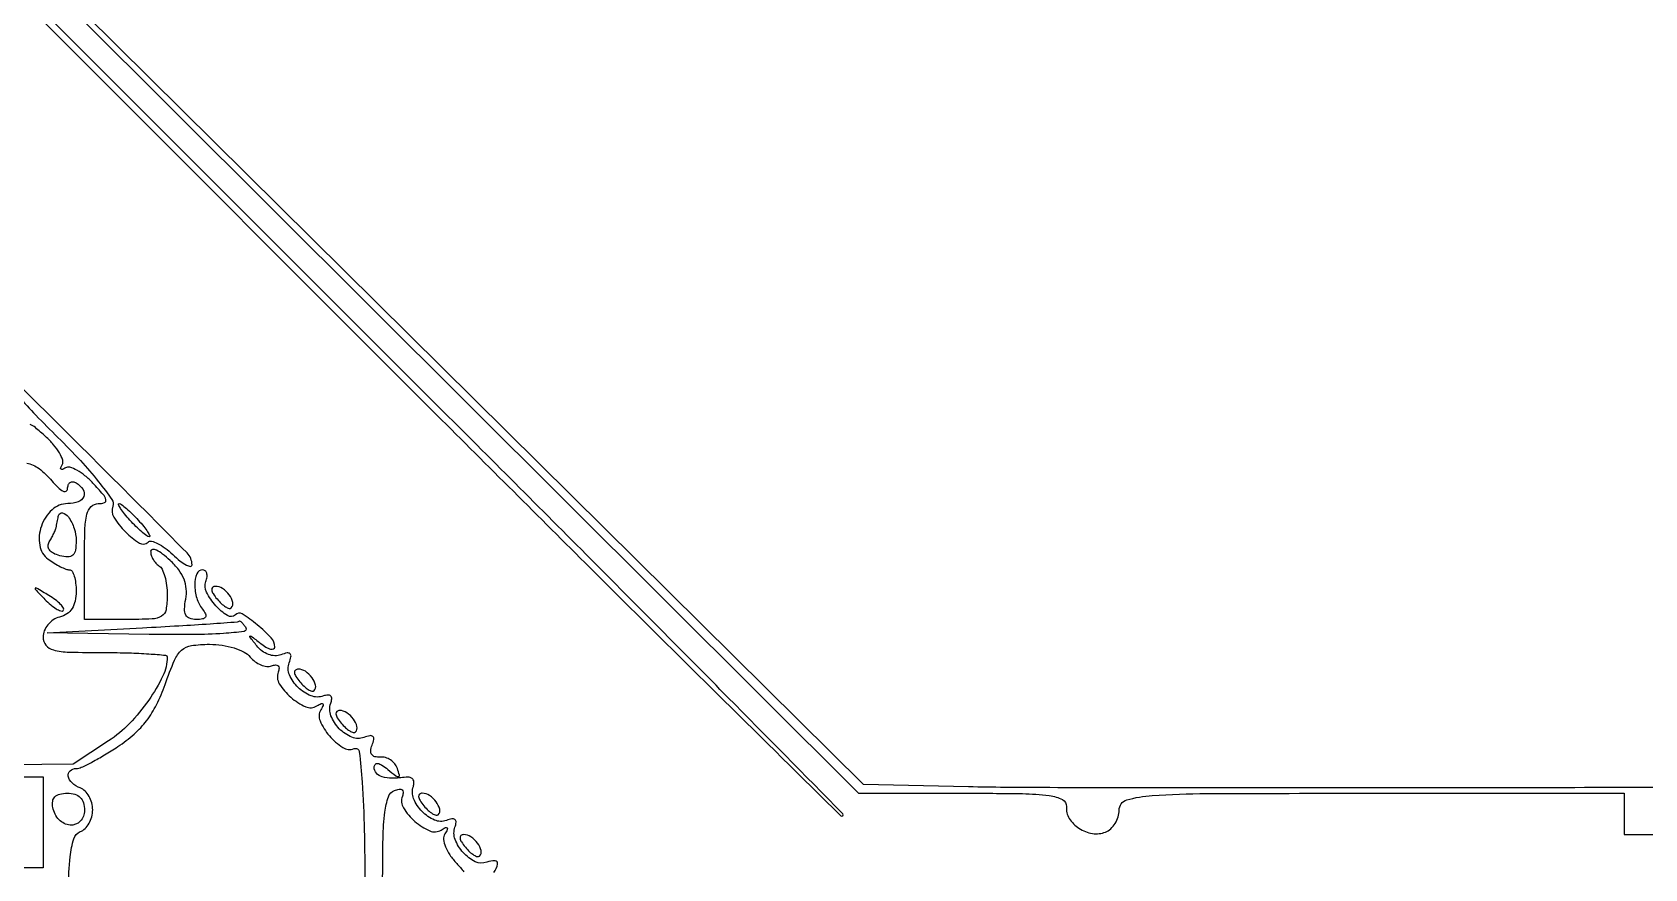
# Model space of a CAD drawing. Extents: x 23 to 255, y 40 to 184.
# Drawn here: x 200.56 to 217.04, y 97.62 to 106.17 of the extents above; entities that cross this region are included whole.
import ezdxf

# ---------------------------------------------------------------- set-up
doc = ezdxf.new("R2010")
doc.units = 0
doc.header["$MEASUREMENT"] = 0

msp = doc.modelspace()

# ---------------------------------------------------------------- linework, layer by layer
for points in [[(207.919475, 175.632891, 0.000007), (191.762556, 175.634099, 0.00002), (173.0434, 175.634494, 0.000013), (151.49745, 175.633531)], [(200.6712, 106.282147), (204.745187, 102.20816, 0.000592), (206.309211, 100.647838, 0.000988), (207.630005, 99.338472, 0.000039), (208.823803, 98.159858, 0.412317), (208.844927, 98.159927, 0.412333), (208.844995, 98.18105, 0.00004), (207.671242, 99.369794, 0.000992), (206.367218, 100.685034, 0.000595), (204.81324, 102.242459), (200.7558, 106.299239)], [(201.0096, 106.362285), (205.00695, 102.376693), (209.0043, 98.3911), (210.07355, 98.39045, -0.003419), (210.681529, 98.385923, -0.028643), (210.955479, 98.366287, -0.081604), (211.090046, 98.325885, -0.309951), (211.13105, 98.253458, 0.160677), (211.159603, 98.132959, 0.110953), (211.258198, 98.031746, 0.105259), (211.39553, 97.978834, 0.13186), (211.530801, 97.992981, 0.096752), (211.583717, 98.026106, 0.066864), (211.628545, 98.080971, 0.064276), (211.658857, 98.148278, 0.073827), (211.6692, 98.217945, -0.333258), (211.746418, 98.320932, -0.054444), (212.007904, 98.367241, -0.015707), (212.561988, 98.386694, -0.00092), (214.2495, 98.3898), (216.8298, 98.3898), (216.8298, 98.1783), (216.8298, 97.9668), (217.845, 97.9668, -0.006475)], [(220.10805, 98.454017, -0.000274), (216.618851, 98.44734, -0.000385), (213.504253, 98.445481, -0.000225), (210.877315, 98.447116, -0.005237), (210.130738, 98.455737), (209.057577, 98.479373), (205.075888, 102.41988), (201.0942, 106.360387)], [(205.277267, 97.581171, 0.119), (205.317242, 97.666399, 0.466751), (205.29044, 97.700111, 0.098343), (205.205249, 97.685457, -0.207973), (205.08916, 97.690532, -0.095832), (204.965839, 97.783287, -0.092516), (204.882807, 97.918613, -0.179518), (204.881483, 98.043731, 0.060106), (204.892932, 98.093847, 0.257357), (204.881435, 98.121097, 0.216858), (204.849963, 98.128821, 0.045023), (204.793792, 98.112886, -0.196653), (204.673359, 98.115529, -0.097096), (204.545211, 98.203932, -0.095823), (204.458693, 98.335334, -0.18648), (204.455912, 98.459019, 0.094781), (204.462466, 98.500354, 0.158693), (204.450628, 98.53314, 0.162677), (204.422053, 98.552149, 0.100654), (204.381423, 98.554746, -0.029427), (204.238494, 98.54358, -0.078753), (204.137619, 98.557595, -0.135108), (204.077867, 98.595376, -0.186721), (204.0552, 98.653959, -0.16889), (204.065939, 98.684846, -0.268914), (204.091239, 98.694838, -0.108984), (204.134347, 98.678298, -0.026659), (204.195858, 98.632809, 0.007228), (204.277451, 98.567416, 0.195527), (204.303576, 98.560045, 0.458257), (204.31357, 98.574647, 0.018666), (204.292502, 98.6436, 0.089066), (204.265734, 98.691286, 0.074772), (204.222568, 98.730099, 0.075071), (204.170078, 98.754378, 0.091153), (204.116235, 98.759865, -0.075363), (204.062402, 98.76365, -0.190412), (204.030495, 98.785337, -0.177963), (204.020756, 98.824243, -0.064954), (204.034277, 98.880302, 0.042656), (204.051422, 98.939669, 0.256154), (204.042088, 98.969253, 0.247117), (204.011711, 98.977959, 0.040268), (203.950936, 98.960093, -0.193445), (203.827754, 98.962034, -0.100948), (203.698935, 99.050002, -0.099329), (203.613368, 99.182788, -0.181882), (203.611514, 99.309825, 0.066223), (203.621422, 99.355639, 0.219982), (203.61105, 99.38385, 0.219982), (203.582839, 99.394222, 0.066223), (203.537025, 99.384314, -0.181882), (203.409988, 99.386168, -0.099329), (203.277202, 99.471735, -0.100948), (203.189234, 99.600554, -0.193445), (203.187293, 99.723736, 0.040341), (203.205349, 99.785191, 0.256739), (203.196149, 99.815196, 0.250547), (203.165607, 99.823969, 0.038799), (203.103173, 99.805416, -0.102723), (203.041695, 99.795389, -0.077586), (202.974441, 99.808875, -0.07176), (202.909744, 99.843888, -0.066951), (202.855835, 99.896479, -0.001786), (202.784965, 99.987701, -0.419057), (202.78628, 99.99726, -0.33669), (202.797265, 99.997159, -0.001602), (202.89195, 99.923391, 0.030398), (202.948828, 99.88412, 0.070099), (202.99651, 99.863761, 0.152613), (203.026965, 99.864958, 0.317186), (203.04, 99.88344, 0.19001), (203.002834, 99.977708, 0.032993), (202.860549, 100.111259, 0.031089), (202.706776, 100.222351, 0.350608), (202.636973, 100.214573, -0.350562), (202.555651, 100.205505, -0.070877), (202.436871, 100.306535, -0.063278), (202.341364, 100.446717, -0.212643), (202.335657, 100.555049, 0.058169), (202.347294, 100.600588, 0.103281), (202.344526, 100.639058, 0.148879), (202.328226, 100.664307, 0.177311), (202.301751, 100.674, 0.30827), (202.243313, 100.634187, 0.093156), (202.222069, 100.523077, 0.073081), (202.241892, 100.385175, 0.095104), (202.30049, 100.27215, -0.051022), (202.332051, 100.222474, -0.256979), (202.330812, 100.190759, -0.221227), (202.302374, 100.171585, -0.039471), (202.236796, 100.1664, -0.08521), (202.169052, 100.178029, -0.191077), (202.130391, 100.211775, -0.132725), (202.117197, 100.273177, -0.034173), (202.129502, 100.374742, 0.067365), (202.135214, 100.479713, 0.07586), (202.112036, 100.577992, 0.067677), (202.05762, 100.673435, 0.040843), (201.970165, 100.770189, 0.023795), (201.893614, 100.835536, 0.055856), (201.829505, 100.874615, 0.129615), (201.788579, 100.88198, 0.391044), (201.771, 100.86294, 0.077687), (201.777247, 100.822974, 0.053339), (201.795851, 100.780943, 0.052792), (201.823235, 100.743289, 0.070861), (201.8556, 100.7163, -0.146547), (201.88822, 100.67957, -0.040338), (201.915349, 100.606286, -0.037109), (201.933972, 100.514285, -0.031397), (201.9402, 100.415207, -0.040853), (201.927937, 100.265369, -0.222512), (201.883093, 100.19999, -0.12378), (201.786546, 100.171664, -0.009771), (201.5172, 100.1664), (201.0942, 100.1664), (201.0942, 100.7586, -0.007649), (201.099147, 101.081923, -0.05109), (201.120409, 101.241226, -0.135075), (201.164051, 101.320489, -0.202442), (201.235847, 101.3508, 0.082225), (201.298251, 101.361132, 0.39313), (201.313855, 101.390143, 0.114978), (201.285371, 101.444247, 0.01016), (201.18125, 101.559693, 0.032327), (201.099857, 101.635819, 0.045313), (201.017573, 101.691724, 0.053879), (200.945849, 101.721926, 0.214313), (200.899631, 101.715821, -0.041337), (200.869789, 101.700627, -0.302151), (200.854835, 101.703635, -0.302151), (200.851827, 101.718589, -0.041337), (200.867021, 101.748431, 0.22293), (200.87239, 101.794957, 0.052191), (200.838944, 101.868254, 0.044037), (200.778674, 101.952608, 0.03089), (200.697346, 102.036453, 0.010486), (200.592745, 102.127807, 0.088457), (200.538678, 102.158798, 0.495654)], [(200.503917, 101.76457, -0.119862), (200.630136, 101.708742, -0.055181), (200.760575, 101.58345, 0.02462), (200.824565, 101.513999, 0.080012), (200.875457, 101.477868, 0.242667), (200.906583, 101.478442, 0.268921), (200.922185, 101.503843, -0.083381), (200.929636, 101.542211, -0.157073), (200.949024, 101.566696, -0.177429), (200.977163, 101.573529, -0.110598), (201.0096, 101.5623, -0.106614), (201.080487, 101.494111, -0.25039), (201.087719, 101.423235, -0.213792), (201.031062, 101.369327, -0.085029), (200.922906, 101.3508, 0.188525), (200.763639, 101.288535, 0.123106), (200.654125, 101.121551, 0.125158), (200.637074, 100.924834, 0.196696), (200.724678, 100.782265, 0.019982), (200.786384, 100.740823, 0.021938), (200.849348, 100.705803, 0.022021), (200.905377, 100.680803, 0.09419), (200.94117, 100.674, -0.264963), (200.967505, 100.658991, -0.058176), (200.989499, 100.609545, -0.046071), (201.004628, 100.538645, -0.029548), (201.0096, 100.45458, -0.051875), (200.999226, 100.354859, -0.091055), (200.967876, 100.278357, -0.103336), (200.914797, 100.224322, -0.083343), (200.8404, 100.190913, 0.081717), (200.775477, 100.162009, 0.073995), (200.720683, 100.113009, 0.076311), (200.683888, 100.051779, 0.097502), (200.6712, 99.987333, 0.170129), (200.700655, 99.903271, 0.164127), (200.776574, 99.854461, 0.055346), (200.937101, 99.832584, 0.006218), (201.3057, 99.828, -0.006652), (201.548988, 99.824763, -0.011056), (201.753816, 99.814776, -0.004822), (201.923666, 99.801078, -0.388059), (201.9402, 99.782983, -0.112762), (201.895824, 99.588718, -0.040245), (201.751251, 99.341744, -0.039511), (201.553936, 99.102196, -0.054534), (201.339895, 98.924158), (200.980069, 98.6859), (198.414535, 98.659168)], [(200.929795, 97.423471, -0.022916), (200.949448, 97.741147, -0.043031), (200.985489, 97.924954, -0.235399), (201.0519, 97.997394, 0.105748), (201.100432, 98.028991, 0.066599), (201.141523, 98.083048, 0.062402), (201.169327, 98.150246, 0.067019), (201.1788, 98.2206, 0.067019), (201.169327, 98.290954, 0.062402), (201.141523, 98.358152, 0.066599), (201.100432, 98.412209, 0.105748), (201.0519, 98.443806, -0.091071), (200.968174, 98.494914, -0.161681), (200.928388, 98.564319, -0.270161), (200.947186, 98.619598, -0.180751), (201.011414, 98.6436, 0.109851), (201.062427, 98.654944, 0.011801), (201.171513, 98.709161, 0.014059), (201.299615, 98.781316, 0.01088), (201.435086, 98.866787, 0.034617), (201.602303, 98.994915, 0.049236), (201.72975, 99.131888, 0.047643), (201.830845, 99.29466, 0.029832), (201.918429, 99.501287, -0.014468), (202.015252, 99.750765, -0.109394), (202.087925, 99.853197, -0.150141), (202.1871, 99.899615, -0.034939), (202.372698, 99.9126, -0.036775), (202.500923, 99.903156, -0.039274), (202.623508, 99.87503, -0.042831), (202.725556, 99.833124, -0.101043), (202.789395, 99.78185, 0.060631), (202.839015, 99.734975, 0.062049), (202.898062, 99.701799, 0.068551), (202.957189, 99.686633, 0.120731), (203.006946, 99.692941, -0.072553), (203.047269, 99.702025, -0.21278), (203.073481, 99.692676, -0.220287), (203.083481, 99.66729, -0.077152), (203.075008, 99.628004, 0.233932), (203.08608, 99.509544, 0.075346), (203.203431, 99.37112, 0.076134), (203.355342, 99.274773, 0.246523), (203.47074, 99.282884, -0.023902), (203.514392, 99.307059, -0.32126), (203.531443, 99.304243, -0.32126), (203.534259, 99.287192, -0.023902), (203.510084, 99.24354, 0.24647), (203.502046, 99.129341, 0.073775), (203.597789, 98.976739, 0.073326), (203.734325, 98.857758, 0.238583), (203.85022, 98.845896, -0.488057), (203.903392, 98.813901, -0.013227), (203.932901, 98.502761, -0.01241), (203.954239, 98.010158, -0.002677), (203.965432, 97.156879)], [(204.142373, 97.471299, -0.005565), (204.146202, 97.934142, -0.026657), (204.165372, 98.197348, -0.047808), (204.200624, 98.353849, -0.225535), (204.262392, 98.41874, -0.052258), (204.311204, 98.431829, -0.199952), (204.341176, 98.424586, -0.25322), (204.352767, 98.400153, -0.078498), (204.344008, 98.359004, 0.233932), (204.35508, 98.240544, 0.075346), (204.472431, 98.10212, 0.076134), (204.624342, 98.005773, 0.246523), (204.73974, 98.013884, -0.023877), (204.783564, 98.038158, -0.326556), (204.800487, 98.035197, -0.316803), (204.803143, 98.017939, -0.023179), (204.778508, 97.973609, 0.16433), (204.765682, 97.91829, 0.07083), (204.783854, 97.843825, 0.056187), (204.829319, 97.759205, 0.037244), (204.898699, 97.673362, -0.027821), (204.972361, 97.585652, -0.07224)]]:
    msp.add_lwpolyline(points, format="xyb")
for points in [[(200.823796, 102.026577, -0.011835), (201.052721, 101.79033, -0.018283), (201.237884, 101.574658, -0.013371), (201.375511, 101.392156, -0.251562), (201.384269, 101.323289, 0.234734), (201.394837, 101.212033, 0.055322), (201.513721, 101.06085, 0.059307), (201.65565, 100.947146, 0.34878), (201.744092, 100.957292, -0.266125), (201.779069, 100.966792, -0.053338), (201.841864, 100.943043, -0.043473), (201.917924, 100.895882, -0.028074), (201.997374, 100.829227, 0.020306), (202.072927, 100.763815, 0.045575), (202.136241, 100.722162, 0.096063), (202.177581, 100.709407, 0.44613), (202.194, 100.724146, 0.197761), (202.143797, 100.84611, 0.001215), (201.283386, 101.70997, 0.001216), (200.418819, 102.5696, 0.197536), (200.296712, 102.6198, 0.637608), (200.287242, 102.59945, 0.006692), (200.420348, 102.445541, 0.010833), (200.597922, 102.254198, 0.005892)], [(201.0096, 100.973027, -0.038068), (201.002079, 100.874382, -0.170495), (200.975217, 100.824015, -0.198473), (200.925657, 100.805853, -0.053848), (200.841352, 100.818438, -0.054354), (200.777514, 100.842787, -0.111832), (200.736681, 100.876882, -0.158665), (200.722661, 100.916817, -0.148545), (200.734306, 100.958568, 0.018384), (200.758607, 101.000027, 0.016002), (200.781018, 101.0451, 0.01629), (200.798661, 101.0872, 0.044857), (200.80738, 101.11815, -0.002187), (200.812696, 101.145898, -0.00157), (200.818869, 101.176854, -0.001585), (200.824932, 101.206284, -0.003419), (200.829825, 101.228893, -0.418537), (200.871258, 101.254757, -0.182897), (200.930657, 101.214423, -0.073034), (200.989409, 101.0978, -0.080387)], [(201.6441, 101.1816, -0.012939), (201.699902, 101.116637, -0.02599), (201.739818, 101.062102, -0.034935), (201.761671, 101.023037, -0.549874), (201.754924, 101.0124, -0.165568), (201.730899, 101.02058, -0.014322), (201.680069, 101.062102, -0.017642), (201.621235, 101.116789, -0.012769), (201.5595, 101.1816, -0.012939), (201.503698, 101.246563, -0.02599), (201.463782, 101.301098, -0.034935), (201.441929, 101.340163, -0.549874), (201.448676, 101.3508, -0.165568), (201.472701, 101.34262, -0.014322), (201.523531, 101.301098, -0.017642), (201.582365, 101.246411, -0.012769)], [(200.690336, 100.37124, 0.025624), (200.74923, 100.315743, 0.040938), (200.805361, 100.275446, 0.049795), (200.851682, 100.253565, 0.289503), (200.876838, 100.259238, 0.342991), (200.879742, 100.282432, 0.056956), (200.850633, 100.320718, 0.042367), (200.799408, 100.365852, 0.024195), (200.730803, 100.411707, 0.001303), (200.603442, 100.487741, 0.342804), (200.591423, 100.486232, 0.406252), (200.591273, 100.475259, 0.001428)], [(202.449497, 100.375856, 0.030935), (202.493311, 100.329254, 0.05004), (202.536448, 100.296161, 0.066988), (202.572777, 100.279912, 0.274667), (202.595227, 100.285627, 0.264952), (202.610434, 100.341137, 0.097357), (202.57418, 100.417215, 0.084765), (202.506137, 100.482258, 0.149534), (202.432448, 100.5048, 0.176123), (202.404281, 100.494561, 0.256649), (202.394913, 100.470479, 0.110288), (202.40961, 100.430357, 0.030483)], [(202.7439, 100.0818, -0.544026), (202.726097, 100.044268, -0.015757), (202.515918, 100.023205, -0.015699), (202.20447, 100.011685, -0.005445), (201.754843, 100.014075), (200.7135, 100.03095), (201.6864, 100.0818, 0.001538), (202.060561, 100.102511, 0.002499), (202.378257, 100.12267, 0.000367), (202.659733, 100.142152, 0.186437), (202.675457, 100.149525, -0.363756), (202.685077, 100.150582, -0.047972), (202.702227, 100.136592, -0.037783), (202.72269, 100.113031, -0.021512)], [(203.295497, 99.529856, 0.030935), (203.339311, 99.483254, 0.05004), (203.382448, 99.450161, 0.066988), (203.418777, 99.433912, 0.274667), (203.441227, 99.439627, 0.264952), (203.456434, 99.495137, 0.097357), (203.42018, 99.571215, 0.084765), (203.352137, 99.636258, 0.149534), (203.278448, 99.6588, 0.176123), (203.250281, 99.648561, 0.256649), (203.240913, 99.624479, 0.110288), (203.25561, 99.584357, 0.030483)], [(203.718497, 99.106856, 0.030935), (203.762311, 99.060254, 0.05004), (203.805448, 99.027161, 0.066988), (203.841777, 99.010912, 0.274667), (203.864227, 99.016627, 0.264952), (203.879434, 99.072137, 0.097357), (203.84318, 99.148215, 0.084765), (203.775137, 99.213258, 0.149534), (203.701448, 99.2358, 0.176123), (203.673281, 99.225561, 0.256649), (203.663913, 99.201479, 0.110288), (203.67861, 99.161357, 0.030483)], [(201.0942, 98.214397, -0.188778), (201.050967, 98.10397, -0.232055), (200.948885, 98.064561, -0.183129), (200.834972, 98.119566, -0.143076), (200.771718, 98.242722, -0.081073), (200.769846, 98.308485, -0.164476), (200.792524, 98.354331, -0.142094), (200.841381, 98.381218, -0.055256), (200.918797, 98.3898, -0.067185), (200.99743, 98.379186, -0.12999), (201.0519, 98.3475, -0.12999), (201.083586, 98.29303, -0.067185)], [(204.564497, 98.260856, 0.030935), (204.608311, 98.214254, 0.05004), (204.651448, 98.181161, 0.066988), (204.687777, 98.164912, 0.274667), (204.710227, 98.170627, 0.264952), (204.725434, 98.226137, 0.097357), (204.68918, 98.302215, 0.084765), (204.621137, 98.367258, 0.149534), (204.547448, 98.3898, 0.176123), (204.519281, 98.379561, 0.256649), (204.509913, 98.355479, 0.110288), (204.52461, 98.315357, 0.030483)], [(204.987497, 97.837856, 0.030935), (205.031311, 97.791254, 0.05004), (205.074448, 97.758161, 0.066988), (205.110777, 97.741912, 0.274667), (205.133227, 97.747627, 0.264952), (205.148434, 97.803137, 0.097357), (205.11218, 97.879215, 0.084765), (205.044137, 97.944258, 0.149534), (204.970448, 97.9668, 0.176123), (204.942281, 97.956561, 0.256649), (204.932913, 97.932479, 0.110288), (204.94761, 97.892357, 0.030483)]]:
    msp.add_lwpolyline(points, format="xyb", close=True)
msp.add_lwpolyline([(200.6712, 98.0937), (200.6712, 97.6284), (198.3447, 97.6284), (196.0182, 97.6284), (196.0182, 98.0937), (196.0182, 98.559), (198.3447, 98.559), (200.6712, 98.559)], close=True)

doc.saveas('drawing.dxf')
